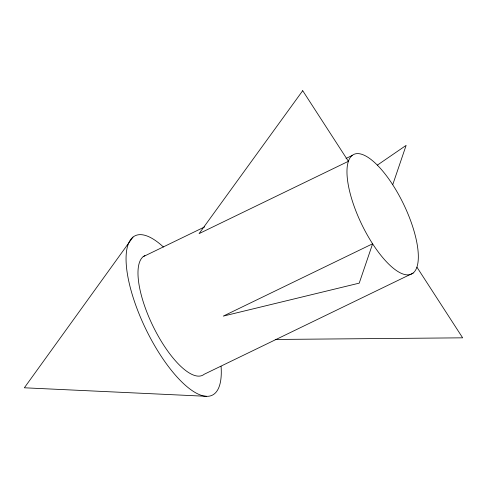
<?xml version="1.0" encoding="UTF-8"?>
<svg xmlns="http://www.w3.org/2000/svg" width="487" height="487" viewBox="0 0 487 487"><rect width="100%" height="100%" fill="white"/><g stroke="black" fill="none" stroke-linecap="round" stroke-linejoin="round"><path stroke-width="0.73" d="M392.723 184.743A66.415 23.242 64.2 0 0 347.974 183.155A66.415 23.242 64.2 0 0 407.333 274.881A66.415 23.242 64.2 0 0 392.723 184.743L406.121 145.388L377.334 165.142M133 237.09L24.35 387.792L206.549 396.308M143.166 256.686L204.637 226.918M346.026 158.445L352.174 155.469M413.183 273.055L204.175 374.272A66.415 23.242 64.2 0 1 153.782 327.714A66.415 23.242 64.2 0 1 144.895 255.62M275.216 339.463L462.65 337.826L416.951 267.217M221.074 366.407A88.555 30.991 64.2 0 1 180.123 380.262A88.555 30.991 64.2 0 1 126.79 269.786A88.555 30.991 64.2 0 1 163.425 247.006M372.628 243.78L359.229 283.136L223.308 316.093L372.628 243.78M302.707 90.692L199.08 233.614L348.406 161.3L302.707 90.692"/></g></svg>
